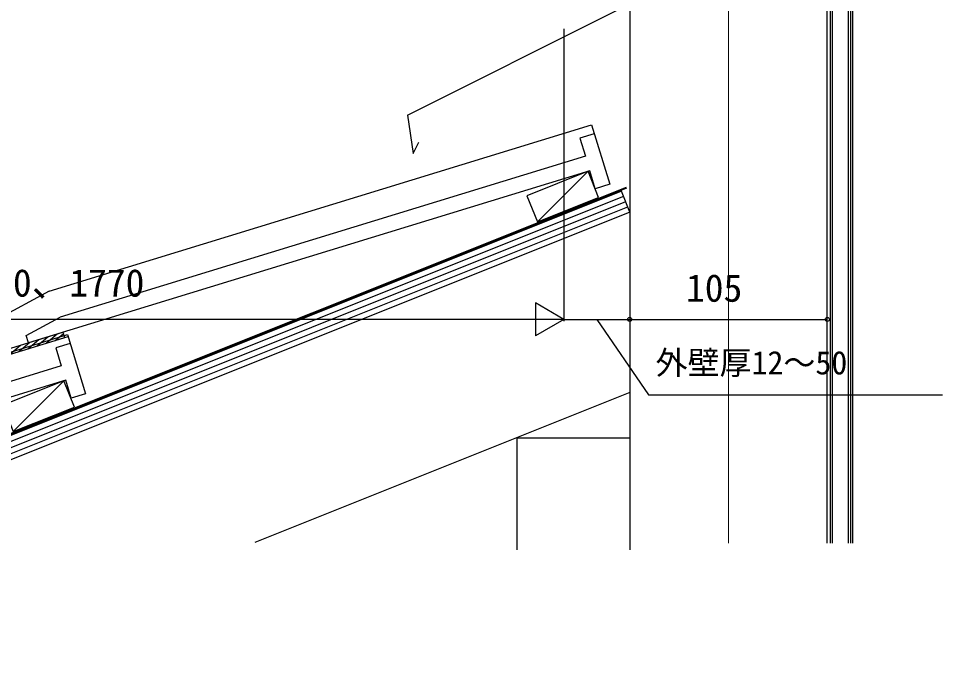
# Model space of a CAD drawing. Units: millimetres, scale not verified. Extents: x -875 to 875, y -1303 to 1296.
# Drawn here: x 26.1 to 517.2, y -46.8 to 296.7 of the extents above; entities that cross this region are included whole.
import ezdxf
from ezdxf.enums import TextEntityAlignment as Align

# ---------------------------------------------------------------- set-up
doc = ezdxf.new("R2010")
doc.units = ezdxf.units.MM
doc.header["$LTSCALE"] = 8
doc.layers.add('0-4_YKK_12', color=2, linetype='Continuous', lineweight=18)
doc.layers.add('0-6_YKK_D', color=6, linetype='Continuous')
doc.layers.add('0-8_YSS_K', color=3, linetype='Continuous')
doc.styles.add('ＭＳ ゴシック', font='')
doc.styles.get('ＭＳ ゴシック').set_extended_font_data('MS Gothic')

msp = doc.modelspace()

# ---------------------------------------------------------------- linework, layer by layer
at = {"layer": '0-4_YKK_12'}
msp.add_line((403.5, 17.7), (403.5, 995.5), dxfattribs=at)
at = {"layer": '0-6_YKK_D'}
for p, q in [((316, 291.2), (316, 135.7)), ((316, 291.2), (316, 135.7)), ((316, 136.7), (300.845, 145.45)), ((300.845, 145.45), (300.845, 127.95)), ((298.5, 136.7), (-266.5, 136.7)), ((316, 136.7), (285.689, 136.7)), ((316, 136.7), (300.845, 127.95)), ((316, 136.7), (351, 136.7)), ((351, 136.7), (456, 136.7)), ((351, 135.828), (351, 135.7)), ((351, 135.828), (351, 135.7))]:
    msp.add_line(p, q, dxfattribs=at)
msp.add_lwpolyline([(333.5, 136.7), (360.979, 96.7), (517.217, 96.7)], dxfattribs=at)
for centre in [(351, 136.7), (351, 136.7), (456, 136.7)]:
    msp.add_circle(centre, 1.075, dxfattribs=at)
at = {"layer": '0-8_YSS_K'}
for p, q in [((456, 17.7), (456, 600.7)), ((456, 17.7), (456, 600.7)), ((457.5, 600.7), (457.5, 17.7)), ((458.5, 600.7), (458.5, 17.7)), ((467, 600.7), (467, 17.7)), ((468.5, 17.7), (468.5, 600.7)), ((469.5, 17.7), (469.5, 600.7)), ((351, 574.9), (351, 14.2)), ((42.425, 151.755), (330.673, 240.109)), ((330.673, 240.109), (340.344, 208.558)), ((327.42, 223.423), (48.241, 137.849)), ((329.765, 215.775), (31.464, 124.339)), ((328.808, 215.481), (301.884, 188.554)), ((332.695, 206.214), (329.765, 215.775)), ((349.088, 206.9), (-278.919, -44.349)), ((349.274, 206.436), (-277.805, -44.442)), ((340.344, 208.558), (332.695, 206.214)), ((346.543, 204.805), (-276.691, -44.534)), ((347.657, 202.02), (-270.006, -45.091)), ((351, 193.664), (346.543, 204.805)), ((348.771, 199.234), (-263.321, -45.648)), ((349.886, 196.449), (-256.636, -46.204)), ((351, 193.664), (-249.951, -46.761)), ((42.425, 151.755), (1.544, 129.696)), ((30.291, 128.163), (48.241, 137.849)), ((-236.111, 40.32), (52.137, 128.674)), ((31.464, 124.339), (30.291, 128.163)), ((40.835, 124.074), (46.648, 128.993)), ((45.689, 125.562), (49.906, 129.13)), ((52.137, 128.674), (61.808, 97.123)), ((14.142, 115.892), (52.455, 127.636)), ((21.418, 118.122), (27.231, 123.042)), ((26.272, 119.61), (32.085, 124.53)), ((31.126, 121.098), (36.94, 126.018)), ((35.98, 122.586), (41.794, 127.505)), ((48.884, 111.988), (-230.295, 26.414)), ((51.229, 104.34), (-247.072, 12.904)), ((50.272, 104.046), (23.348, 77.119)), ((54.159, 94.779), (51.229, 104.34)), ((61.808, 97.123), (54.159, 94.779)), ((351, 97.805), (151.687, 18.065)), ((291, 73.81), (351, 73.81)), ((291, 73.81), (291, 14.2))]:
    msp.add_line(p, q, dxfattribs=at)
for points in [[(232.867, 245.331), (342.587, 300.191), (346.606, 302.2), (346.606, 422.2)], [(232.867, 245.331), (235.882, 224.984), (238.896, 231.013)], [(332.138, 235.329), (324.49, 232.984), (327.42, 223.423)], [(13.263, 118.76), (49.664, 129.918), (50.543, 127.05)], [(53.602, 123.894), (45.954, 121.549), (48.884, 111.988)]]:
    msp.add_lwpolyline(points, dxfattribs=at)
for points in [[(334.38, 201.555), (328.808, 215.481), (296.312, 202.481), (301.884, 188.554)], [(55.844, 90.12), (50.272, 104.046), (17.776, 91.046), (23.348, 77.119)]]:
    msp.add_lwpolyline(points, close=True, dxfattribs=at)

# ---------------------------------------------------------------- texts
at = {"layer": '0-6_YKK_D', "style": 'ＭＳ ゴシック'}
for s, height, p in [('D＝870、1170、1470、1770', 14.66, (-146.5, 144.427)), ('105', 14.66, (380.886, 141.7)), ('外壁厚12～50', 12.46, (364.723, 103.728))]:
    msp.add_text(s, height=height, dxfattribs=at).set_placement(p, align=Align.BOTTOM_LEFT)

doc.saveas('drawing.dxf')
